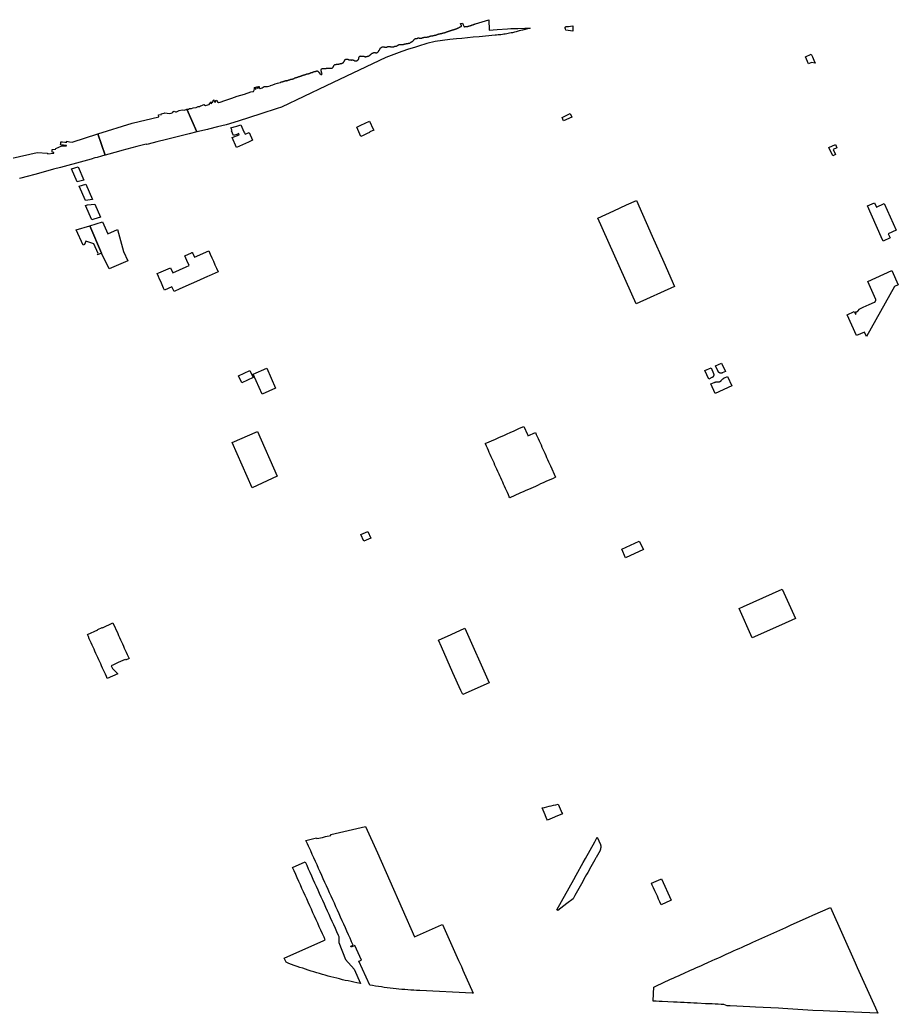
# Model space of a CAD drawing. Header units: inches. Extents: x 326978 to 343822, y 4677882 to 4690337.
# Drawn here: x 331921 to 335418, y 4683976 to 4687928 of the extents above; entities that cross this region are included whole.
import ezdxf

# ---------------------------------------------------------------- set-up
doc = ezdxf.new("R2010")
doc.units = ezdxf.units.IN
doc.header["$MEASUREMENT"] = 0
doc.layers.add('Parks', color=7, linetype='Continuous')

msp = doc.modelspace()

# ---------------------------------------------------------------- linework, layer by layer
at = {"layer": 'Parks'}
for points in [[(332626.115, 4687481.9998), (332585.7135, 4687572.0321), (332592.6824, 4687573.0432), (332596.477, 4687575.6221), (332604.8252, 4687575.167), (332610.8965, 4687578.5045), (332622.8875, 4687579.4147), (332631.2357, 4687582.9038), (332636.8517, 4687582.7521), (332640.7981, 4687586.5447), (332645.5034, 4687586.9998), (332654.1552, 4687591.0957), (332660.0748, 4687587.6066), (332670.0926, 4687589.8821), (332675.405, 4687591.2475), (332677.6818, 4687594.7366), (332679.1996, 4687599.7428), (332682.5389, 4687601.8666), (332683.2979, 4687598.8326), (332682.8425, 4687593.8264), (332686.3335, 4687598.6809), (332689.9763, 4687600.9564), (332690.7353, 4687607.0245), (332693.771, 4687609.6035), (332694.3781, 4687604.2939), (332696.1518, 4687601.7446), (332701.7679, 4687602.048), (332701.9197, 4687607.661), (332704.8036, 4687608.5712), (332707.9911, 4687602.1997), (332712.2411, 4687599.6208), (332719.0714, 4687600.531), (332737.1338, 4687606.5991), (332765.5175, 4687616.1563), (332786.7673, 4687624.1966), (332816.0618, 4687632.9953), (332840.0438, 4687641.0356), (332850.6687, 4687643.0077), (332852.1866, 4687646.8003), (332854.008, 4687648.0139), (332854.9187, 4687654.2337), (332855.3741, 4687658.9365), (332858.865, 4687660.1501), (332858.4097, 4687651.8064), (332862.2044, 4687654.082), (332863.7222, 4687661.5154), (332867.5168, 4687661.8188), (332866.9097, 4687656.5092), (332869.6418, 4687656.2058), (332870.5525, 4687662.729), (332873.8918, 4687662.8807), (332873.8918, 4687657.116), (332878.4453, 4687655.4473), (332885.6944, 4687657.6301), (332889.7926, 4687660.6641), (332893.739, 4687663.243), (332897.989, 4687662.6362), (332903.9086, 4687662.7879), (332907.0738, 4687662.8725), (332907.5467, 4687663.0083), (332917.158, 4687665.7692), (332918.68, 4687667.1508), (332928.1012, 4687670.0037), (332937.672, 4687672.9019), (332947.2428, 4687675.8002), (332956.8136, 4687678.6984), (332957.7604, 4687679.0212), (332958.7576, 4687679.3236), (332959.644, 4687679.8716), (332960.4248, 4687680.5812), (332961.3244, 4687681.1544), (332962.328, 4687681.4376), (332963.326, 4687681.7788), (332964.3436, 4687681.7736), (332965.3612, 4687681.756), (332966.4088, 4687682.0064), (332967.4056, 4687682.258), (332968.4012, 4687682.4648), (332969.3076, 4687683.0568), (332970.3304, 4687683.3528), (332971.3168, 4687683.7452), (332972.3212, 4687684.0924), (332973.2948, 4687684.4916), (332974.2724, 4687684.756), (332975.2144, 4687685.1748), (332976.162, 4687685.568), (332977.1476, 4687685.9156), (332978.1616, 4687686.0772), (332979.2448, 4687686.1608), (332980.2492, 4687686.124), (332981.3304, 4687686.0988), (332982.398, 4687686.0032), (332983.402, 4687685.9536), (332984.4432, 4687686.2108), (332985.434, 4687686.488), (332985.7088, 4687686.6004), (332986.4396, 4687686.8992), (332987.4004, 4687687.2984), (332988.3716, 4687687.5632), (332989.4232, 4687687.6792), (332990.4772, 4687687.9168), (332991.2704, 4687688.6072), (332992.2176, 4687688.9812), (332993.2148, 4687689.2644), (332994.2196, 4687689.2536), (332995.232, 4687689.3128), (332996.142, 4687689.7448), (332997.1052, 4687690.2848), (332998.0484, 4687690.7804), (332999.0396, 4687691.096), (333000.0144, 4687691.5592), (333000.9984, 4687691.8428), (333002.0068, 4687692.03), (333003.0104, 4687692.3196), (333004.0728, 4687692.3012), (333005.0328, 4687691.926), (333006.0332, 4687691.678), (333006.932, 4687692.1936), (333007.7748, 4687692.8064), (333008.586, 4687693.432), (333009.5876, 4687693.6132), (333010.5168, 4687694.0384), (333011.4996, 4687694.2328), (333012.4548, 4687694.696), (333013.4404, 4687695.0436), (333014.4068, 4687695.3852), (333015.1804, 4687696.082), (333015.5428, 4687697.0424), (333016.4288, 4687697.5452), (333017.4588, 4687697.5272), (333018.4488, 4687697.7724), (333019.39, 4687698.1528), (333020.3756, 4687698.4944), (333021.348, 4687698.8292), (333022.3196, 4687699.1196), (333023.3708, 4687699.2164), (333024.3768, 4687699.2756), (333025.3196, 4687699.7328), (333026.3236, 4687700.0548), (333027.312, 4687700.2168), (333028.3036, 4687700.5448), (333029.1912, 4687701.144), (333030.158, 4687701.5368), (333031.0752, 4687702.0136), (333032.05, 4687702.4768), (333033.0848, 4687702.7212), (333034.1736, 4687702.7596), (333035.2088, 4687703.0232), (333036.198, 4687703.2236), (333037.1692, 4687703.4884), (333038.1244, 4687703.9324), (333039.1296, 4687704.312), (333040.1712, 4687704.5752), (333041.2092, 4687704.6468), (333041.8192, 4687705.4876), (333042.4856, 4687706.2696), (333043.4884, 4687706.5144), (333044.5596, 4687706.6368), (333045.5792, 4687706.734), (333046.5584, 4687707.1072), (333047.5936, 4687707.3644), (333048.6376, 4687707.3976), (333049.6828, 4687707.5072), (333050.5076, 4687708.1844), (333051.0852, 4687709.0128), (333052.0768, 4687709.3476), (333053.1208, 4687709.3868), (333054.1784, 4687709.4644), (333055.2252, 4687709.6572), (333056.2904, 4687709.7988), (333057.2384, 4687710.2048), (333058.1556, 4687710.6752), (333059.098, 4687711.1452), (333059.8844, 4687711.81), (333060.8612, 4687712.036), (333061.82, 4687712.3204), (333062.7496, 4687712.7776), (333063.7488, 4687713.1764), (333064.722, 4687713.5624), (333065.7832, 4687713.4928), (333066.6572, 4687712.9528), (333067.6812, 4687712.9348), (333068.7592, 4687713.0824), (333069.7704, 4687713.4488), (333070.7448, 4687713.8992), (333071.6736, 4687714.3116), (333072.6764, 4687714.5376), (333073.648, 4687714.8468), (333074.6828, 4687715.0784), (333075.6544, 4687715.3688), (333076.4604, 4687716.0716), (333077.2164, 4687716.846), (333078.0456, 4687717.414), (333079.0072, 4687717.858), (333080.0356, 4687718.1024), (333080.984, 4687718.5212), (333082.0044, 4687718.6888), (333083.0228, 4687718.7096), (333084.0484, 4687718.8068), (333085.0872, 4687718.8976), (333085.9022, 4687719.1679), (333086.04, 4687719.2136), (333086.8392, 4687719.8912), (333087.7804, 4687720.2908), (333088.754, 4687720.6836), (333089.6232, 4687721.3404), (333090.6116, 4687721.496), (333091.6192, 4687721.6384), (333092.648, 4687721.9084), (333093.6504, 4687722.128), (333094.6952, 4687722.2056), (333095.6984, 4687722.4824), (333096.7144, 4687722.74), (333097.688, 4687723.1456), (333098.6744, 4687723.5572), (333099.6728, 4687723.9236), (333100.6764, 4687724.2008), (333101.7244, 4687724.4704), (333102.766, 4687724.7276), (333103.8284, 4687724.7216), (333104.864, 4687724.6588), (333105.8532, 4687724.488), (333106.8464, 4687724.1636), (333107.7208, 4687723.668), (333108.1656, 4687722.7512), (333108.514, 4687721.8044), (333109.2836, 4687721.1444), (333110.1704, 4687720.6168), (333110.854, 4687719.8048), (333111.5636, 4687719.0244), (333112.352, 4687718.3512), (333113.258, 4687717.8104), (333113.6576, 4687716.882), (333114.0116, 4687715.89), (333114.5732, 4687715.0416), (333115.3224, 4687714.3436), (333115.9812, 4687713.564), (333116.8888, 4687713.1384), (333117.75, 4687712.6048), (333118.5528, 4687712.0084), (333119.1788, 4687711.2168), (333120.0328, 4687710.632), (333121.0416, 4687710.4864), (333122.0356, 4687710.5972), (333122.9272, 4687711.068), (333123.6512, 4687711.8428), (333124.052, 4687712.7832), (333124.0764, 4687713.826), (333123.9668, 4687714.8712), (333123.626, 4687715.8948), (333123.2012, 4687716.8496), (333122.8732, 4687717.8732), (333122.558, 4687718.8772), (333122.2676, 4687719.836), (333121.9008, 4687720.8408), (333121.6116, 4687721.8764), (333121.3932, 4687722.9236), (333121.1936, 4687723.9452), (333121.122, 4687724.9896), (333120.8844, 4687726.0436), (333120.6912, 4687727.0776), (333120.6456, 4687728.1344), (333120.6632, 4687729.1456), (333120.9112, 4687730.146), (333121.2684, 4687731.164), (333121.8016, 4687732.0124), (333122.474, 4687732.7688), (333123.2928, 4687733.4652), (333124.1424, 4687734.1032), (333124.9352, 4687734.7868), (333125.976, 4687735.0056), (333127.038, 4687734.9744), (333128.04, 4687734.8032), (333129.0432, 4687734.7024), (333130.0836, 4687734.5372), (333131.1076, 4687734.5192), (333132.1752, 4687734.4492), (333133.2224, 4687734.3032), (333134.2528, 4687734.2852), (333135.2788, 4687734.408), (333136.3368, 4687734.5112), (333137.4508, 4687734.5108), (333138.4952, 4687734.5824), (333139.4948, 4687734.648), (333140.5464, 4687734.732), (333141.4756, 4687735.1768), (333142.516, 4687735.3572), (333143.5936, 4687735.492), (333144.634, 4687735.6912), (333145.7128, 4687735.8836), (333146.7892, 4687735.948), (333147.842, 4687736.1344), (333148.9068, 4687736.244), (333149.9688, 4687736.2128), (333150.9652, 4687736.0928), (333151.9916, 4687735.8636), (333153.0716, 4687735.7616), (333154.1012, 4687735.7052), (333155.1072, 4687735.7644), (333156.1696, 4687735.746), (333157.2056, 4687735.7024), (333158.2732, 4687735.6132), (333159.3152, 4687735.5312), (333160.3452, 4687735.5068), (333161.3828, 4687735.546), (333162.3692, 4687735.9452), (333163.3244, 4687736.3892), (333164.3984, 4687736.332), (333165.1532, 4687737.0228), (333165.9464, 4687737.726), (333166.8272, 4687738.3188), (333167.644, 4687738.9128), (333168.3872, 4687739.674), (333168.8896, 4687740.5872), (333169.442, 4687741.4416), (333169.9564, 4687742.3032), (333170.198, 4687743.2976), (333170.6364, 4687744.2308), (333171.246, 4687745.0332), (333171.634, 4687746.0056), (333172.2376, 4687746.8464), (333172.7776, 4687747.7012), (333173.4816, 4687748.444), (333174.1988, 4687749.1804), (333175.0292, 4687749.8124), (333176.0116, 4687750.0004), (333177.0312, 4687750.1104), (333178.0492, 4687750.1184), (333179.0732, 4687750.1004), (333180.056, 4687750.3072), (333181.0228, 4687750.6872), (333181.9268, 4687751.126), (333182.972, 4687751.242), (333183.9728, 4687751.3592), (333184.9848, 4687751.4184), (333185.9912, 4687751.4968), (333187.0444, 4687751.6832), (333188.0644, 4687751.8124), (333189.1404, 4687751.8452), (333190.1292, 4687752.0196), (333191.1704, 4687752.2704), (333192.2164, 4687752.4252), (333193.206, 4687752.6508), (333194.222, 4687752.902), (333195.28, 4687753.018), (333196.2892, 4687753.2564), (333197.1316, 4687753.8436), (333198.1336, 4687754.05), (333199.1724, 4687754.1472), (333200.222, 4687754.1288), (333201.2596, 4687754.1684), (333202.2264, 4687754.5676), (333203.174, 4687754.9476), (333204.1292, 4687755.3792), (333205.078, 4687755.83), (333206.0268, 4687756.2868), (333206.9504, 4687756.7508), (333207.844, 4687757.35), (333208.466, 4687758.1392), (333209.1008, 4687758.9408), (333209.9304, 4687759.5344), (333210.8616, 4687760.0816), (333211.3068, 4687761.002), (333211.6692, 4687761.9748), (333212.1844, 4687762.8748), (333212.832, 4687763.6892), (333213.3852, 4687764.5696), (333213.6844, 4687765.582), (333214.0036, 4687766.6196), (333214.474, 4687767.5268), (333214.8116, 4687768.5324), (333215.5216, 4687769.2432), (333216.2884, 4687769.902), (333217.2052, 4687770.3596), (333218.136, 4687770.8684), (333219.054, 4687771.3964), (333220.0568, 4687771.6476), (333221.0616, 4687771.9948), (333222.0504, 4687772.176), (333223.0552, 4687772.1524), (333224.0952, 4687771.9676), (333225.0956, 4687771.7068), (333226.0776, 4687771.4912), (333227.0044, 4687771.0528), (333227.8572, 4687770.4104), (333228.7632, 4687769.87), (333229.7596, 4687769.7372), (333230.782, 4687769.6424), (333231.7504, 4687769.3824), (333232.7828, 4687769.1212), (333233.8356, 4687768.9364), (333234.8412, 4687768.5924), (333235.9316, 4687768.3684), (333236.9212, 4687768.5688), (333237.952, 4687768.5892), (333238.9928, 4687768.4496), (333240.0008, 4687768.2464), (333241.0372, 4687768.2216), (333242.0828, 4687768.3444), (333243.0948, 4687768.3908), (333244.136, 4687768.6284), (333245.1484, 4687768.694), (333246.2428, 4687768.6816), (333247.2748, 4687768.4008), (333248.188, 4687767.9048), (333249.1076, 4687767.428), (333250.1412, 4687767.2308), (333251.1308, 4687767.0728), (333252.1724, 4687766.9776), (333252.6944, 4687766.0852), (333253.5096, 4687765.4756), (333254.4432, 4687765.056), (333255.4164, 4687764.7064), (333256.398, 4687764.478), (333257.4284, 4687764.46), (333258.4332, 4687764.4424), (333259.4568, 4687764.4244), (333260.4952, 4687764.5024), (333261.548, 4687764.6632), (333262.47, 4687765.0568), (333263.3444, 4687765.6368), (333264.1864, 4687766.2112), (333265.072, 4687766.714), (333265.966, 4687767.3064), (333266.8032, 4687767.9768), (333267.4316, 4687768.766), (333267.9596, 4687769.6912), (333268.6892, 4687770.402), (333269.45, 4687771.08), (333270.1676, 4687771.8612), (333270.568, 4687772.8016), (333270.7456, 4687773.8032), (333270.7832, 4687774.8524), (333270.7496, 4687775.8708), (333270.748, 4687776.8884), (333270.7852, 4687777.912), (333271.344, 4687778.7472), (333271.6872, 4687779.7208), (333271.5904, 4687780.7784), (333272.3388, 4687781.4632), (333273.238, 4687782.0236), (333273.8412, 4687782.8388), (333274.6088, 4687783.5488), (333275.5572, 4687783.9544), (333276.5668, 4687784.2376), (333277.6348, 4687784.1872), (333278.6712, 4687784.1372), (333279.6036, 4687783.6472), (333280.608, 4687783.6296), (333281.6888, 4687783.566), (333282.69, 4687783.7084), (333283.7092, 4687783.7996), (333284.7012, 4687783.4364), (333285.6972, 4687783.272), (333286.7612, 4687783.3556), (333287.7964, 4687783.2544), (333288.8008, 4687783.2304), (333289.7972, 4687783.1044), (333290.8008, 4687783.0228), (333291.8088, 4687782.826), (333292.8212, 4687782.5396), (333293.8132, 4687782.1636), (333294.792, 4687781.7496), (333295.7932, 4687781.54), (333296.8804, 4687781.4764), (333297.9232, 4687781.4584), (333299.0112, 4687781.4392), (333300.0636, 4687781.6064), (333301.1044, 4687781.806), (333302.1872, 4687781.8704), (333303.1976, 4687782.192), (333304.0908, 4687782.746), (333305.0264, 4687783.184), (333306.0264, 4687783.2564), (333307.1332, 4687783.2368), (333308.1384, 4687783.6164), (333309.1512, 4687784.066), (333310.124, 4687784.42), (333311.1112, 4687784.8636), (333311.9484, 4687785.5276), (333312.772, 4687786.1468), (333313.4884, 4687786.8512), (333314.2928, 4687787.4456), (333315.022, 4687788.1496), (333315.7516, 4687788.8792), (333316.6512, 4687789.4396), (333317.526, 4687790.052), (333318.1864, 4687790.8596), (333319.0296, 4687791.4976), (333319.8416, 4687792.162), (333320.47, 4687792.9768), (333321.136, 4687793.7268), (333322.0356, 4687794.2744), (333323.0944, 4687794.4416), (333323.9932, 4687794.9444), (333324.9472, 4687795.3376), (333325.9496, 4687795.5568), (333326.8852, 4687795.9884), (333327.6332, 4687796.6668), (333328.6324, 4687796.7132), (333329.518, 4687797.1972), (333330.4772, 4687797.5132), (333331.4988, 4687797.726), (333332.5036, 4687797.7276), (333333.5284, 4687797.7544), (333334.568, 4687797.9092), (333335.63, 4687797.878), (333336.642, 4687797.5592), (333337.646, 4687797.4904), (333338.6768, 4687797.146), (333339.6796, 4687797.0136), (333340.78, 4687796.9944), (333341.8572, 4687797.0972), (333342.874, 4687797.3992), (333343.8112, 4687797.9272), (333344.7116, 4687798.5452), (333345.5864, 4687799.1508), (333346.4116, 4687799.8404), (333347.0592, 4687800.6484), (333347.8336, 4687801.3772), (333348.5072, 4687802.1912), (333349.2304, 4687802.9148), (333349.7896, 4687803.782), (333350.2852, 4687804.676), (333350.8956, 4687805.5484), (333351.486, 4687806.3704), (333352.0704, 4687807.1924), (333352.7868, 4687807.916), (333353.398, 4687808.8144), (333353.824, 4687809.7476), (333354.3392, 4687810.6732), (333354.7664, 4687811.6708), (333354.9448, 4687812.7176), (333355.4924, 4687813.6552), (333356.0004, 4687814.5168), (333356.56, 4687815.4224), (333357.0376, 4687816.3616), (333357.792, 4687817.0524), (333358.834, 4687817.348), (333359.6704, 4687817.9476), (333360.564, 4687818.5532), (333361.5552, 4687818.862), (333362.4612, 4687819.416), (333363.2408, 4687820.0872), (333363.996, 4687820.7976), (333364.962, 4687821.1328), (333365.9932, 4687821.1788), (333367.0372, 4687821.218), (333368.0872, 4687821.2188), (333369.154, 4687821.098), (333370.162, 4687820.914), (333371.174, 4687820.5696), (333372.1788, 4687820.1936), (333373.2164, 4687819.8812), (333374.21, 4687819.6016), (333375.2552, 4687819.3336), (333376.3352, 4687819.2316), (333377.3656, 4687819.2264), (333378.4664, 4687819.2136), (333379.55, 4687819.3224), (333380.6044, 4687819.5796), (333381.5272, 4687819.9984), (333382.526, 4687820.3908), (333383.508, 4687820.8984), (333384.5144, 4687821.3484), (333385.5, 4687821.7088), (333386.5532, 4687821.9144), (333387.5608, 4687822.0568), (333388.5844, 4687822.0388), (333389.6084, 4687822.0212), (333390.6768, 4687822.0024), (333391.7328, 4687821.984), (333392.808, 4687821.9652), (333393.8192, 4687821.954), (333394.9268, 4687821.986), (333395.9484, 4687821.8336), (333396.8748, 4687821.3564), (333397.8472, 4687820.9748), (333398.9072, 4687820.8216), (333399.994, 4687820.7516), (333401.0112, 4687820.702), (333402.0352, 4687820.7096), (333403.0852, 4687820.7232), (333404.1284, 4687820.7116), (333405.1972, 4687820.6928), (333406.2024, 4687820.7072), (333407.204, 4687820.8884), (333408.2764, 4687821.0744), (333409.3932, 4687821.266), (333410.4676, 4687821.5672), (333411.4744, 4687822.03), (333412.4356, 4687822.4612), (333413.4384, 4687822.6996), (333414.4952, 4687822.7388), (333415.5068, 4687822.7596), (333416.6032, 4687822.8748), (333417.6676, 4687822.9652), (333418.6848, 4687822.9472), (333419.7252, 4687823.1404), (333420.6672, 4687823.5592), (333421.5296, 4687824.1908), (333422.4428, 4687824.802), (333423.3284, 4687825.3116), (333424.2072, 4687825.7888), (333425.206, 4687826.1492), (333426.0736, 4687826.7356), (333426.9096, 4687827.3228), (333427.8024, 4687827.8512), (333428.6324, 4687828.464), (333429.5196, 4687829.0568), (333430.4672, 4687829.4372), (333431.4908, 4687829.7776), (333432.4984, 4687829.9328), (333433.4852, 4687829.6212), (333434.5476, 4687829.6028), (333435.5436, 4687829.822), (333436.5684, 4687829.862), (333437.6324, 4687829.9584), (333438.694, 4687829.9016), (333439.7244, 4687829.8836), (333440.7676, 4687829.8848), (333441.7848, 4687829.8348), (333442.8192, 4687829.6888), (333443.8236, 4687829.6712), (333444.8496, 4687829.7684), (333445.922, 4687829.9612), (333446.9292, 4687830.1036), (333447.934, 4687830.086), (333448.9356, 4687830.2604), (333449.8604, 4687830.814), (333450.766, 4687831.3552), (333451.7444, 4687831.658), (333452.7736, 4687831.9472), (333453.7452, 4687832.2312), (333454.704, 4687832.5344), (333455.7252, 4687832.728), (333456.7724, 4687832.9464), (333457.8052, 4687833.0756), (333458.794, 4687833.244), (333459.7964, 4687833.4572), (333460.8248, 4687833.7144), (333461.9452, 4687833.7204), (333462.9404, 4687833.8888), (333463.9384, 4687834.2424), (333465.016, 4687834.3644), (333466.1168, 4687834.3516), (333467.2128, 4687834.4348), (333468.2664, 4687834.6536), (333469.32, 4687834.8656), (333470.3588, 4687834.9816), (333471.3744, 4687835.2264), (333472.3356, 4687835.6384), (333473.3628, 4687835.832), (333474.3096, 4687836.1608), (333475.2024, 4687836.696), (333475.9644, 4687837.4444), (333476.6948, 4687838.2316), (333477.6328, 4687838.7912), (333478.5068, 4687839.3588), (333479.4236, 4687839.8164), (333480.3844, 4687840.2156), (333481.3764, 4687840.576), (333482.362, 4687840.9236), (333483.3184, 4687841.4508), (333484.0492, 4687842.2448), (333484.906, 4687842.9212), (333485.674, 4687843.6564), (333486.5604, 4687844.1788), (333487.378, 4687844.824), (333487.9184, 4687845.7168), (333488.358, 4687846.6952), (333488.8728, 4687847.5948), (333489.4636, 4687848.4232), (333490.188, 4687849.2172), (333490.9424, 4687849.8952), (333491.8672, 4687850.4552), (333492.546, 4687851.2048), (333493.3516, 4687851.8824), (333494.2064, 4687852.4436), (333495.1436, 4687852.9584), (333496.1404, 4687853.2352), (333497.1412, 4687853.346), (333498.1644, 4687853.6736), (333499.1876, 4687853.976), (333500.1764, 4687854.1636), (333501.1836, 4687854.274), (333502.2652, 4687854.268), (333503.3124, 4687854.4864), (333504.2348, 4687854.8928), (333505.134, 4687855.4468), (333506.1008, 4687855.8332), (333507.0988, 4687856.1484), (333508.0604, 4687856.5992), (333509.0764, 4687856.882), (333510.0808, 4687856.8456), (333510.7464, 4687856.0976), (333511.41, 4687855.2476), (333512.4448, 4687855.1272), (333513.4816, 4687855.1156), (333514.5292, 4687854.9884), (333515.5516, 4687854.8872), (333516.6308, 4687854.7532), (333517.7052, 4687854.6896), (333518.7604, 4687854.6456), (333519.7608, 4687854.7368), (333520.6832, 4687855.1432), (333521.632, 4687855.5876), (333522.5912, 4687855.91), (333523.5644, 4687856.2836), (333524.5688, 4687856.6308), (333525.4108, 4687857.186), (333526.3336, 4687857.618), (333527.36, 4687857.7344), (333528.3384, 4687858.05), (333529.2732, 4687858.4308), (333530.326, 4687858.6044), (333531.366, 4687858.7976), (333532.2452, 4687859.2812), (333533.248, 4687859.5328), (333534.2788, 4687859.5468), (333535.3532, 4687859.4768), (333536.3704, 4687859.4592), (333537.3752, 4687859.4416), (333538.3864, 4687859.4368), (333539.4616, 4687859.4372), (333540.5496, 4687859.4244), (333541.5688, 4687859.5028), (333542.5776, 4687859.722), (333543.5604, 4687859.9096), (333544.5684, 4687860.084), (333545.5784, 4687860.3736), (333546.6404, 4687860.3552), (333547.7228, 4687860.394), (333548.722, 4687860.786), (333549.7736, 4687860.8892), (333550.68, 4687861.4816), (333551.578, 4687861.9524), (333552.5004, 4687862.3652), (333553.5248, 4687862.7312), (333554.5156, 4687863.0276), (333555.5572, 4687863.2976), (333556.544, 4687863.7348), (333557.5852, 4687863.9664), (333558.6612, 4687863.9988), (333559.7616, 4687863.9796), (333560.762, 4687864.0772), (333561.7596, 4687864.3864), (333562.7932, 4687864.5604), (333563.8584, 4687864.7208), (333564.8988, 4687864.9204), (333565.9504, 4687865.0236), (333566.928, 4687865.2816), (333567.9388, 4687865.6292), (333568.9472, 4687865.8228), (333570.0008, 4687866.0476), (333571.0752, 4687866.3488), (333571.9732, 4687866.8324), (333572.9468, 4687867.2188), (333573.9644, 4687867.5912), (333575.0108, 4687867.7652), (333576.048, 4687867.7728), (333577.0844, 4687867.7352), (333578.1232, 4687867.8452), (333579.1528, 4687868.1664), (333580.2064, 4687868.3784), (333581.2232, 4687868.6872), (333582.1672, 4687869.2212), (333583.0832, 4687869.6468), (333584.0708, 4687870.1096), (333585.0756, 4687870.4636), (333586.0864, 4687870.8044), (333587.1056, 4687871.2536), (333588.1028, 4687871.5308), (333589.1056, 4687871.7756), (333590.0896, 4687872.0596), (333591.0976, 4687872.2148), (333592.0892, 4687872.5492), (333593.1092, 4687872.6788), (333594.1624, 4687872.8844), (333595.152, 4687873.1168), (333596.23, 4687873.258), (333597.226, 4687873.484), (333598.2376, 4687873.8568), (333599.264, 4687873.986), (333600.3536, 4687874.0692), (333601.42, 4687874.2876), (333602.38, 4687874.6356), (333603.3756, 4687874.836), (333604.368, 4687875.222), (333605.3912, 4687875.5304), (333606.3704, 4687875.904), (333607.3252, 4687876.3288), (333608.3396, 4687876.4968), (333609.36, 4687876.658), (333610.3952, 4687876.9216), (333611.414, 4687876.9872), (333612.3976, 4687877.2196), (333613.2764, 4687877.71), (333614.2616, 4687878.0384), (333615.2892, 4687878.2444), (333616.2724, 4687878.4644), (333617.0588, 4687879.1288), (333617.9996, 4687879.4904), (333618.9656, 4687879.832), (333619.9504, 4687880.1348), (333620.9104, 4687880.4956), (333621.8996, 4687880.7024), (333622.934, 4687880.9276), (333623.4188, 4687881.1376), (333623.9144, 4687881.352), (333624.9128, 4687881.7124), (333625.9496, 4687882.0528), (333626.9292, 4687882.4324), (333627.8588, 4687882.8836), (333628.8692, 4687883.1924), (333629.8976, 4687883.456), (333630.946, 4687883.7448), (333631.838, 4687884.2224), (333632.8056, 4687884.66), (333633.8352, 4687884.962), (333634.8008, 4687885.2716), (333635.7596, 4687885.5684), (333636.8124, 4687885.7484), (333637.8296, 4687886.0892), (333638.7832, 4687886.45), (333639.7868, 4687886.74), (333640.716, 4687887.1524), (333641.6816, 4687887.4748), (333642.6988, 4687887.8092), (333643.7388, 4687887.9768), (333644.7784, 4687888.1312), (333645.8056, 4687888.2928), (333646.7828, 4687888.5444), (333647.8184, 4687888.8336), (333648.8168, 4687889.2004), (333649.7916, 4687889.6568), (333650.8012, 4687889.9336), (333651.7364, 4687890.3272), (333652.7648, 4687890.5716), (333653.78, 4687890.81), (333654.7452, 4687891.094), (333655.7376, 4687891.4736), (333656.712, 4687891.9108), (333657.6772, 4687892.2076), (333658.7264, 4687892.5416), (333659.7376, 4687892.8952), (333660.724, 4687893.3132), (333661.716, 4687893.6736), (333662.6952, 4687894.034), (333663.6304, 4687894.4208), (333664.578, 4687894.8076), (333665.5008, 4687895.2268), (333666.3672, 4687895.73), (333667.3388, 4687896.0204), (333668.262, 4687896.4652), (333669.2116, 4687896.9736), (333669.9972, 4687897.6), (333670.8152, 4687898.2704), (333671.8012, 4687898.65), (333672.7444, 4687899.1392), (333673.5808, 4687899.7392), (333674.4792, 4687900.2356), (333675.4572, 4687900.526), (333676.4004, 4687901.028), (333677.3236, 4687901.492), (333678.3176, 4687901.948), (333679.2176, 4687902.5532), (333679.7132, 4687903.4408), (333679.3264, 4687904.4954), (333675.8824, 4687913.8836), (333683.0844, 4687914.686), (333685.9374, 4687908.7697), (333690.2809, 4687899.7623), (333690.5536, 4687899.968), (333691.2012, 4687900.7696), (333692.1788, 4687901.0404), (333693.2008, 4687901.2724), (333694.2632, 4687901.26), (333695.3224, 4687901.44), (333696.3736, 4687901.524), (333697.4484, 4687901.4928), (333698.5172, 4687901.474), (333699.5728, 4687901.4556), (333700.6056, 4687901.572), (333701.7064, 4687901.5784), (333702.72, 4687901.6952), (333703.748, 4687901.9076), (333704.7456, 4687902.2228), (333705.7556, 4687902.5188), (333706.7344, 4687902.854), (333707.7448, 4687903.1756), (333708.7996, 4687903.4452), (333709.7584, 4687903.7484), (333710.77, 4687904.1148), (333711.7644, 4687904.2448), (333712.7868, 4687904.5212), (333713.7216, 4687904.902), (333714.7704, 4687905.2036), (333715.7736, 4687905.4868), (333716.7288, 4687905.9248), (333717.688, 4687906.2344), (333718.6592, 4687906.5184), (333719.5892, 4687906.9888), (333720.4756, 4687907.53), (333721.498, 4687907.8004), (333722.488, 4687908.0392), (333723.4712, 4687908.246), (333724.4812, 4687908.542), (333725.4988, 4687908.908), (333726.428, 4687909.3208), (333727.438, 4687909.6232), (333728.4804, 4687909.938), (333729.4156, 4687910.3248), (333730.3524, 4687910.8268), (333731.3452, 4687911.2256), (333732.3676, 4687911.496), (333733.3628, 4687911.6768), (333734.3672, 4687912.0116), (333735.3632, 4687912.2244), (333787.7035, 4687928.0182), (333790.1126, 4687887.3247), (333821.5719, 4687889.911), (333862.422, 4687892.4467), (333876.0479, 4687893.1322), (333890.6725, 4687893.7794), (333904.2981, 4687894.2994), (333931.5572, 4687895.0995), (333945.19, 4687895.3796), (333952.7183, 4687895.5005), (333921.7756, 4687887.2792), (333909.2767, 4687884.0749), (333897.5825, 4687880.85), (333889.9441, 4687878.8225), (333882.5957, 4687877.0523), (333876.9059, 4687875.7761), (333871.1992, 4687874.5781), (333865.4765, 4687873.4585), (333859.739, 4687872.4175), (333853.9878, 4687871.4554), (333848.2239, 4687870.5722), (333842.4484, 4687869.7682), (333836.6625, 4687869.0434), (333830.8672, 4687868.3982), (333825.0635, 4687867.8325), (333819.2526, 4687867.3464), (333813.4381, 4687866.9403), (333749.9672, 4687860.9232), (333726.3746, 4687858.6868), (333702.782, 4687856.4504), (333680.5243, 4687854.1011), (333660.2244, 4687852.842), (333632.3672, 4687850.548), (333603.464, 4687846.3864), (333574.2596, 4687841.3396), (333541.1716, 4687833.5752), (333508.0614, 4687823.1395), (333492.1838, 4687818.5958), (333468.6738, 4687811.1722), (333441.8644, 4687801.8876), (333378.1574, 4687777.9662), (333140.237, 4687665.2378), (332962.3608, 4687580.9588), (332945.3033, 4687575.4114), (332881.0212, 4687554.506), (332834.7096, 4687539.6276), (332789.9132, 4687525.2632), (332742.9076, 4687510.4216), (332708.4576, 4687501.734), (332671.7492, 4687492.78), (332668.0388, 4687491.876), (332626.115, 4687481.9998)], [(334123.2974, 4687903.7657), (334123.2081, 4687883.3216), (334095.0833, 4687887.4731), (334093.1354, 4687891.8607), (334092.4781, 4687893.3412), (334092.0627, 4687894.3071), (334091.7757, 4687895.5382), (334091.7914, 4687896.8022), (334092.1088, 4687898.0258), (334092.4192, 4687898.6793), (334093.0454, 4687899.5644), (334093.4237, 4687899.9537), (334093.9867, 4687900.4082), (334094.6068, 4687900.7809), (334095.4443, 4687901.1213), (334097.3449, 4687901.4089), (334100.3825, 4687901.6848), (334105.9917, 4687902.1941), (334113.7328, 4687902.8971), (334123.2974, 4687903.7657)], [(335072.6628, 4687758.5752), (335061.308, 4687753.4852), (335048.7376, 4687781.526), (335071.9592, 4687791.9356), (335075.9488, 4687783.0364), (335077.1952, 4687780.2556), (335082.7792, 4687767.7996), (335088.0228, 4687756.1032), (335072.6628, 4687758.5752)], [(332626.115, 4687481.9998), (332595.6308, 4687474.8184), (332504.8228, 4687451.984), (332466.1352, 4687442.5072), (332432.182, 4687433.8756), (332425.1384, 4687432.0852), (332424.4528, 4687433.6716), (332387.1516, 4687423.7336), (332327.3264, 4687408.0576), (332313.606, 4687404.2356), (332260.9793, 4687389.5757), (332231.2023, 4687474.4771), (332367.612, 4687517.3244), (332474.2085, 4687542.4975), (332473.4083, 4687550.6812), (332484.6117, 4687551.6531), (332483.7009, 4687554.2321), (332488.7099, 4687556.0525), (332495.9955, 4687556.9627), (332497.8169, 4687558.328), (332508.1382, 4687557.2661), (332516.0311, 4687555.7491), (332523.3168, 4687557.1144), (332529.6917, 4687559.0865), (332531.8167, 4687563.6376), (332535.0042, 4687564.3961), (332537.4327, 4687563.4859), (332540.772, 4687561.6655), (332544.8702, 4687562.2723), (332554.8879, 4687567.1268), (332567.4861, 4687569.7057), (332575.3789, 4687569.2506), (332583.2717, 4687571.6779), (332585.7135, 4687572.0321), (332626.115, 4687481.9998)], [(334112.7272, 4687555.0448), (334118.9356, 4687541.1288), (334086.1724, 4687525.9344), (334079.9803, 4687539.813), (334112.7272, 4687555.0448)], [(332761.6676, 4687498.9152), (332774.9448, 4687502.6572), (332785.3348, 4687505.5856), (332801.052, 4687510.0152), (332813.1808, 4687482.7536), (332815.1632, 4687478.2984), (332817.436, 4687473.19), (332833.8404, 4687480.3376), (332847.6672, 4687449.1296), (332831.3916, 4687441.8212), (332783.2028, 4687420.1816), (332766.0096, 4687460.0624), (332794.7716, 4687470.7332), (332792.9448, 4687475.2476), (332785.2724, 4687472.4016), (332772.1284, 4687467.526), (332763.6696, 4687486.7784), (332766.7096, 4687487.2196), (332761.6676, 4687498.9152)], [(333327.6348, 4687493.6564), (333328.7596, 4687491.148), (333329.3448, 4687491.4216), (333330.0808, 4687489.7576), (333314.9652, 4687482.2136), (333312.9372, 4687480.4028), (333304.4212, 4687476.3372), (333295.918, 4687472.2768), (333287.6312, 4687468.4144), (333278.9296, 4687464.3588), (333275.1216, 4687472.7316), (333262.4328, 4687500.632), (333279.2212, 4687508.5084), (333296.204, 4687516.476), (333313.7164, 4687524.692), (333327.6348, 4687493.6564)], [(335168.816, 4687391.7212), (335157.6856, 4687386.7499), (335142.7432, 4687420.13), (335168.6224, 4687431.6884), (335174.2308, 4687419.16), (335159.456, 4687412.6308), (335168.816, 4687391.7212)], [(332153.1544, 4687343.0276), (332175.9112, 4687290.5264), (332149.6512, 4687283.4284), (332126.8644, 4687335.5808), (332153.1544, 4687343.0276)], [(332210.5616, 4687213.042), (332182.3184, 4687209.6228), (332157.21, 4687266.166), (332183.3056, 4687274.6276), (332210.5616, 4687213.042)], [(332219.2392, 4687194.0348), (332241.5676, 4687142.9688), (332215.0856, 4687135.0852), (332207.7356, 4687132.8736), (332183.0068, 4687189.4296), (332190.3704, 4687191.6096), (332219.2392, 4687194.0348)], [(334375.7452, 4687209.0428), (334438.6288, 4687067.9012), (334484.806, 4686964.2572), (334528.0156, 4686867.2748), (334375.194, 4686797.764), (334222.2348, 4687139.3676), (334285.6904, 4687168.1688), (334337.1008, 4687191.5028), (334375.7452, 4687209.0428)], [(335378.9809, 4687076.7779), (335386.4296, 4687060.1376), (335358.6048, 4687047.6932), (335351.1336, 4687064.3828), (335295.734, 4687188.156), (335323.5516, 4687200.608), (335331.52, 4687182.8052), (335362.6764, 4687196.752), (335410.1672, 4687090.6592), (335378.9809, 4687076.7779)], [(332145.09, 4687092.4206), (332198.9422, 4687108.6988), (332246.3039, 4687000.2576), (332230.3732, 4686992.6392), (332232.4132, 4686998.0228), (332215.2332, 4687036.1864), (332184.0556, 4687047.6604), (332178.8332, 4687033.888), (332172.902, 4687031.212), (332145.09, 4687092.4206)], [(332246.3039, 4687000.2576), (332198.9422, 4687108.6988), (332250.0784, 4687124.156), (332271.3148, 4687077.064), (332309.4253, 4687094.213), (332333.6502, 4687006.5323), (332351.3585, 4686969.8271), (332276.136, 4686936.6994), (332246.3039, 4687000.2576)], [(332615.9212, 4686984.032), (332672.9188, 4687009.6184), (332679.1784, 4686995.652), (332685.4384, 4686981.686), (332691.698, 4686967.7196), (332697.9576, 4686953.7532), (332704.2172, 4686939.7872), (332710.4772, 4686925.8212), (332674.1672, 4686909.532), (332668.606, 4686907.0372), (332653.4734, 4686900.2486), (332623.732, 4686886.9064), (332603.7112, 4686877.9248), (332558.574, 4686857.676), (332534.7436, 4686846.9856), (332525.8984, 4686865.8652), (332496.8624, 4686853.0352), (332493.3664, 4686860.9268), (332487.5332, 4686874.0928), (332481.7, 4686887.2584), (332477.5028, 4686896.7324), (332473.3056, 4686906.2064), (332467.9972, 4686918.188), (332473.8896, 4686920.8052), (332521.1224, 4686941.784), (332529.954, 4686921.4936), (332582.8972, 4686945.0244), (332595.2068, 4686950.5124), (332586.1724, 4686970.6776), (332577.934, 4686989.0272), (332577.7976, 4686989.334), (332604.044, 4687001.1164), (332606.2684, 4687002.1148), (332607.5464, 4687002.6884), (332609.4, 4686998.5596), (332610.648, 4686995.7792), (332614.8164, 4686986.4932), (332615.9198, 4686984.0314), (332615.9212, 4686984.032)], [(335392.8676, 4686930.3684), (335418.0876, 4686873.8144), (335404.0648, 4686867.5608), (335292.7384, 4686667.5072), (335284.5196, 4686685.8928), (335252.7236, 4686671.6248), (335215.4064, 4686754.7852), (335243.2232, 4686767.2592), (335247.7192, 4686757.2484), (335251.224, 4686758.82), (335247.9867, 4686766.04), (335248.3303, 4686765.9794), (335248.6759, 4686765.9307), (335249.0229, 4686765.894), (335249.371, 4686765.8694), (335249.7197, 4686765.8569), (335250.0687, 4686765.8565), (335250.4175, 4686765.8682), (335250.7656, 4686765.892), (335251.1128, 4686765.9278), (335251.4584, 4686765.9756), (335251.8022, 4686766.0355), (335252.1437, 4686766.1072), (335252.4826, 4686766.1907), (335252.8183, 4686766.2859), (335253.1505, 4686766.3927), (335253.4788, 4686766.511), (335253.8029, 4686766.6405), (335254.1222, 4686766.7813), (335254.4364, 4686766.933), (335254.7452, 4686767.0956), (335255.0482, 4686767.2687), (335255.345, 4686767.4523), (335255.6353, 4686767.646), (335255.9186, 4686767.8497), (335256.1947, 4686768.0631), (335256.4633, 4686768.2859), (335256.7239, 4686768.518), (335256.9764, 4686768.7589), (335257.2203, 4686769.0084), (335257.4554, 4686769.2663), (335257.6815, 4686769.5322), (335263.9818, 4686777.204), (335264.1074, 4686777.3531), (335264.2378, 4686777.4979), (335264.3731, 4686777.6383), (335264.513, 4686777.774), (335264.6575, 4686777.905), (335264.8062, 4686778.031), (335264.9591, 4686778.1519), (335265.116, 4686778.2677), (335265.2766, 4686778.378), (335265.4409, 4686778.4829), (335265.6087, 4686778.5823), (335265.7797, 4686778.6759), (335265.9537, 4686778.7637), (335266.1306, 4686778.8456), (335278.2328, 4686784.2728), (335302.0606, 4686794.96), (335323.2939, 4686804.4801), (335323.6043, 4686804.6257), (335323.9096, 4686804.7817), (335324.2094, 4686804.948), (335324.5034, 4686805.1244), (335324.7911, 4686805.3108), (335325.0724, 4686805.5068), (335325.3468, 4686805.7123), (335325.6141, 4686805.927), (335325.8739, 4686806.1507), (335326.1259, 4686806.3832), (335326.3698, 4686806.6241), (335326.6054, 4686806.8731), (335326.8324, 4686807.1301), (335327.0505, 4686807.3946), (335327.2595, 4686807.6664), (335327.4591, 4686807.9451), (335327.649, 4686808.2305), (335327.8292, 4686808.5222), (335328.0018, 4686808.8249), (335328.1639, 4686809.1334), (335328.3152, 4686809.4474), (335328.4556, 4686809.7664), (335328.5848, 4686810.09), (335328.7027, 4686810.418), (335328.8093, 4686810.7498), (335328.9042, 4686811.0851), (335328.9875, 4686811.4235), (335329.059, 4686811.7646), (335329.1187, 4686812.108), (335329.1665, 4686812.4532), (335329.2022, 4686812.7999), (335329.226, 4686813.1476), (335329.2377, 4686813.4959), (335329.2373, 4686813.8444), (335329.2249, 4686814.1927), (335329.2004, 4686814.5403), (335329.1639, 4686814.8869), (335296.7936, 4686887.1004), (335392.8676, 4686930.3684)], [(334712.8127, 4686521.8802), (334712.3879, 4686521.8713), (334711.963, 4686521.8772), (334711.5387, 4686521.8979), (334711.1153, 4686521.9334), (334710.6934, 4686521.9836), (334710.2735, 4686522.0485), (334709.8561, 4686522.128), (334709.4417, 4686522.222), (334709.0309, 4686522.3303), (334708.6241, 4686522.4529), (334708.2218, 4686522.5896), (334707.8245, 4686522.7403), (334707.4327, 4686522.9046), (334707.0469, 4686523.0826), (334706.6675, 4686523.2739), (334706.295, 4686523.4782), (334705.9299, 4686523.6955), (334705.5725, 4686523.9253), (334705.2234, 4686524.1674), (334704.8829, 4686524.4216), (334704.5515, 4686524.6874), (334704.2295, 4686524.9647), (334703.9174, 4686525.253), (334703.6156, 4686525.552), (334703.3243, 4686525.8613), (334703.044, 4686526.1806), (334702.775, 4686526.5095), (334702.5176, 4686526.8475), (334702.2722, 4686527.1943), (334702.0389, 4686527.5495), (334701.8182, 4686527.9126), (334701.6103, 4686528.2831), (334701.4154, 4686528.6606), (334701.2338, 4686529.0447), (334691.2504, 4686551.2912), (334715.2792, 4686562.1368), (334730.2528, 4686528.77), (334717.3356, 4686522.9395), (334716.945, 4686522.7724), (334716.5488, 4686522.6189), (334716.1475, 4686522.4794), (334715.7415, 4686522.3539), (334715.3315, 4686522.2427), (334714.9178, 4686522.1458), (334714.501, 4686522.0634), (334714.0815, 4686521.9956), (334713.66, 4686521.9424), (334713.2369, 4686521.9039), (334712.8127, 4686521.8802)], [(332849.528, 4686504.3524), (332804.3908, 4686484.1048), (332791.9656, 4686511.9332), (332837.1524, 4686532.2024), (332844.572, 4686515.49), (332849.528, 4686504.3524)], [(332939.3056, 4686462.5584), (332885.7088, 4686438.2988), (332850.3752, 4686518.062), (332903.8468, 4686542.0156), (332939.3056, 4686462.5584)], [(334676.7791, 4686504.6349), (334663.862, 4686498.8048), (334648.8884, 4686532.1708), (334672.9168, 4686543.0156), (334682.8985, 4686520.7737), (334683.067, 4686520.3823), (334683.2218, 4686519.9853), (334683.3625, 4686519.5831), (334683.4892, 4686519.1762), (334683.6015, 4686518.7651), (334683.6994, 4686518.3504), (334683.7828, 4686517.9325), (334683.8515, 4686517.512), (334683.9054, 4686517.0893), (334683.9446, 4686516.6649), (334683.9689, 4686516.2395), (334683.9783, 4686515.8135), (334683.9728, 4686515.3874), (334683.9524, 4686514.9617), (334683.9172, 4686514.537), (334683.8671, 4686514.1139), (334683.8023, 4686513.6927), (334683.7228, 4686513.274), (334683.6288, 4686512.8584), (334683.5202, 4686512.4463), (334683.3973, 4686512.0383), (334683.2603, 4686511.6348), (334683.1092, 4686511.2364), (334682.9443, 4686510.8434), (334682.7657, 4686510.4565), (334682.5738, 4686510.0761), (334682.3686, 4686509.7026), (334682.1506, 4686509.3365), (334681.9199, 4686508.9782), (334681.6767, 4686508.6282), (334681.4216, 4686508.2869), (334681.1546, 4686507.9548), (334680.8762, 4686507.6322), (334680.5867, 4686507.3195), (334680.2864, 4686507.0171), (334679.9758, 4686506.7254), (334679.6551, 4686506.4448), (334679.3249, 4686506.1755), (334678.9854, 4686505.9179), (334678.6371, 4686505.6724), (334678.2805, 4686505.4391), (334677.9159, 4686505.2185), (334677.5438, 4686505.0107), (334677.1648, 4686504.8161), (334676.7791, 4686504.6349)], [(334738.9856, 4686509.3072), (334755.8304, 4686471.772), (334689.4408, 4686441.8064), (334672.596, 4686479.3424), (334685.5154, 4686485.1737), (334686.4765, 4686485.5524), (334687.4498, 4686485.8983), (334688.4344, 4686486.2111), (334689.4289, 4686486.4903), (334690.4323, 4686486.7357), (334691.4435, 4686486.9469), (334692.4613, 4686487.1237), (334693.4844, 4686487.266), (334694.5118, 4686487.3735), (334695.5423, 4686487.4462), (334696.5746, 4686487.4839), (334697.6076, 4686487.4866), (334698.6401, 4686487.4543), (334699.6709, 4686487.387), (334700.239, 4686487.337), (334700.8084, 4686487.3064), (334701.3786, 4686487.2951), (334701.9488, 4686487.3033), (334702.5184, 4686487.3308), (334703.0867, 4686487.3777), (334703.6531, 4686487.4439), (334704.2169, 4686487.5293), (334704.7775, 4686487.6339), (334705.3343, 4686487.7575), (334705.8864, 4686487.8999), (334706.4335, 4686488.0611), (334706.9747, 4686488.2407), (334707.5095, 4686488.4387), (334708.0373, 4686488.6547), (334708.5574, 4686488.8886), (334709.0692, 4686489.14), (334709.5722, 4686489.4087), (334710.0658, 4686489.6943), (334710.5494, 4686489.9966), (334711.0224, 4686490.3152), (334711.4843, 4686490.6496), (334711.9345, 4686490.9996), (334712.3726, 4686491.3647), (334712.798, 4686491.7444), (334713.2103, 4686492.1384), (334713.6089, 4686492.5463), (334713.9934, 4686492.9674), (334714.3633, 4686493.4014), (334714.7183, 4686493.8477), (334715.0579, 4686494.3058), (334715.6881, 4686495.1246), (334716.3457, 4686495.9215), (334717.0299, 4686496.6957), (334717.74, 4686497.4463), (334718.475, 4686498.1724), (334719.2343, 4686498.8731), (334720.0169, 4686499.5477), (334720.8218, 4686500.1954), (334721.6483, 4686500.8155), (334722.4953, 4686501.4072), (334723.3619, 4686501.9698), (334724.247, 4686502.5028), (334725.1497, 4686503.0055), (334726.0689, 4686503.4772), (334738.9856, 4686509.3072)], [(332866.6132, 4686290.4972), (332946.0324, 4686112.2312), (332845.962, 4686066.5088), (332766.3684, 4686245.684), (332866.6132, 4686290.4972)], [(334014.8276, 4686194.96), (334018.5808, 4686186.622), (334022.334, 4686178.2844), (334026.0872, 4686169.9468), (334029.84, 4686161.6092), (334033.5932, 4686153.2712), (334053.984, 4686107.9716), (334044.288, 4686103.652), (334034.5916, 4686099.3324), (334024.8952, 4686095.0128), (334015.254, 4686090.7176), (334004.7668, 4686085.9076), (333994.5172, 4686081.2068), (333984.2672, 4686076.5056), (333974.0172, 4686071.8044), (333955.6824, 4686063.5344), (333945.6376, 4686059.1196), (333935.5928, 4686054.7052), (333925.5472, 4686050.2904), (333914.6372, 4686045.4952), (333912.0724, 4686044.3532), (333871.692, 4686026.398), (333869.9328, 4686030.282), (333866.1604, 4686038.6104), (333862.3876, 4686046.9392), (333858.6152, 4686055.2672), (333854.8424, 4686063.596), (333851.0696, 4686071.9252), (333847.2968, 4686080.2532), (333843.524, 4686088.582), (333839.7516, 4686096.91), (333835.9788, 4686105.2388), (333832.206, 4686113.5672), (333829.2332, 4686120.13), (333824.0768, 4686131.5132), (333820.3036, 4686139.8424), (333816.5308, 4686148.1716), (333812.7576, 4686156.5008), (333808.9848, 4686164.83), (333805.2116, 4686173.1592), (333801.4388, 4686181.4884), (333797.6656, 4686189.8172), (333793.8928, 4686198.1464), (333790.1196, 4686206.4756), (333786.3468, 4686214.8048), (333782.574, 4686223.1332), (333778.6752, 4686231.74), (333774.7764, 4686240.3468), (333773.7096, 4686242.7016), (333814.7136, 4686259.2804), (333817.7864, 4686261.2592), (333827.948, 4686265.7252), (333837.9924, 4686270.1396), (333848.0364, 4686274.5544), (333858.0808, 4686278.9688), (333876.4152, 4686287.2412), (333886.6508, 4686291.9716), (333896.8876, 4686296.702), (333907.1236, 4686301.4324), (333917.096, 4686305.9008), (333927.0484, 4686310.3344), (333941.8096, 4686277.5424), (333943.686, 4686273.3736), (333973.5432, 4686286.6748), (333977.2964, 4686278.3372), (333981.0496, 4686269.9992), (333984.8024, 4686261.6616), (333988.5556, 4686253.324), (333992.3088, 4686244.9864), (333996.062, 4686236.6484), (333999.8152, 4686228.3108), (334003.5684, 4686219.9732), (334007.3212, 4686211.6352), (334011.0744, 4686203.2976), (334014.8276, 4686194.96)], [(333306.102, 4685892.25), (333318.026, 4685865.5324), (333290.134, 4685853.2488), (333278.2096, 4685879.9664), (333306.102, 4685892.25)], [(334387.5128, 4685853.1468), (334403.5884, 4685820.2536), (334332.1556, 4685787.9968), (334317.722, 4685821.4528), (334387.5128, 4685853.1468)], [(334784.5488, 4685585.6628), (334802.2964, 4685593.6168), (334956.7216, 4685662.826), (335009.3456, 4685546.0912), (334953.2744, 4685521.0588), (334836.9036, 4685469.0124), (334784.5488, 4685585.6628)], [(332231.0048, 4685502.3104), (332249.3552, 4685510.5464), (332249.944, 4685509.2464), (332291.062, 4685529.2656), (332310.4464, 4685486.4628), (332314.2184, 4685478.134), (332317.9904, 4685469.8052), (332321.7624, 4685461.4768), (332325.534, 4685453.148), (332329.306, 4685444.8192), (332333.0776, 4685436.4908), (332336.85, 4685428.162), (332340.6216, 4685419.8332), (332344.3936, 4685411.5048), (332348.1656, 4685403.176), (332351.9376, 4685394.8472), (332355.7092, 4685386.5188), (332341.8276, 4685380.2324), (332340.5708, 4685383.0084), (332312.8088, 4685370.4356), (332294.4864, 4685362.1376), (332285.0468, 4685357.8628), (332286.3044, 4685355.0868), (332290.076, 4685346.758), (332310.8312, 4685326.0468), (332269.1876, 4685307.1872), (332265.416, 4685315.516), (332261.644, 4685323.8444), (332257.872, 4685332.1732), (332254.1, 4685340.502), (332250.328, 4685348.8304), (332246.5564, 4685357.1592), (332242.7844, 4685365.488), (332239.0128, 4685373.8164), (332235.2404, 4685382.1452), (332231.4688, 4685390.474), (332227.6968, 4685398.8024), (332223.9252, 4685407.1312), (332220.1532, 4685415.46), (332216.3812, 4685423.7884), (332212.6092, 4685432.1172), (332208.8376, 4685440.446), (332205.0656, 4685448.7744), (332201.2936, 4685457.1032), (332197.5216, 4685465.432), (332193.75, 4685473.7604), (332189.978, 4685482.0892), (332231.6216, 4685500.9488), (332231.0048, 4685502.3104)], [(333789.7388, 4685290.076), (333684.2604, 4685243.0444), (333676.2952, 4685259.6852), (333645.3672, 4685329.6508), (333599.8332, 4685432.8092), (333587.448, 4685459.4944), (333638.7372, 4685482.5552), (333692.8888, 4685506.9032), (333789.7388, 4685290.076)], [(334054.6956, 4684805.0248), (334064.4044, 4684807.312), (334076.4284, 4684779.3076), (334077.894, 4684775.894), (334081.0204, 4684768.6132), (334053.034, 4684756.5496), (334049.6204, 4684755.0772), (334021.6332, 4684743.0136), (334019.7092, 4684747.494), (334013.988, 4684760.8184), (334012.514, 4684764.2516), (334000.49, 4684792.256), (334010.1988, 4684794.5432), (334019.098, 4684796.6396), (334027.9976, 4684798.736), (334036.8968, 4684800.832), (334045.7964, 4684802.9284), (334054.6956, 4684805.0248)], [(333297.6804, 4684718.274), (333344.3652, 4684613.348), (333492.7616, 4684279.0564), (333600.444, 4684326.964), (333604.2248, 4684328.6428), (333667.9968, 4684185.1932), (333676.44, 4684166.3224), (333678.9176, 4684160.7536), (333685.2908, 4684146.3512), (333726.0004, 4684054.9236), (333721.5352, 4684055.14), (333513.4048, 4684065.1556), (333500.7648, 4684065.8477), (333489.028, 4684066.5734), (333477.2965, 4684067.3789), (333465.5706, 4684068.2642), (333453.8511, 4684069.2293), (333442.1384, 4684070.2741), (333430.4331, 4684071.3986), (333418.7357, 4684072.6026), (333407.0467, 4684073.8862), (333395.3668, 4684075.2493), (333383.6964, 4684076.6919), (333372.0361, 4684078.2137), (333360.3864, 4684079.8149), (333348.7479, 4684081.4953), (333337.121, 4684083.2549), (333325.5065, 4684085.0934), (333313.9047, 4684087.0111), (333271.212, 4684182.3968), (333280.8968, 4684186.8676), (333254.7508, 4684245.284), (333240.654, 4684238.81), (333239.196, 4684242.0064), (333248.3916, 4684246.0944), (333242.1204, 4684259.9824), (333240.2884, 4684264.04), (333235.8496, 4684273.8708), (333229.5784, 4684287.7588), (333223.3076, 4684301.6468), (333217.0364, 4684315.5348), (333210.7656, 4684329.4232), (333204.4944, 4684343.3112), (333198.2236, 4684357.1992), (333191.9524, 4684371.0876), (333185.6812, 4684384.9756), (333179.4104, 4684398.8636), (333173.1396, 4684412.7516), (333166.8684, 4684426.64), (333160.5976, 4684440.528), (333154.3264, 4684454.416), (333148.0556, 4684468.304), (333141.7844, 4684482.1924), (333135.5136, 4684496.0804), (333129.2424, 4684509.9684), (333122.9716, 4684523.8568), (333116.7004, 4684537.7448), (333110.4296, 4684551.6328), (333104.1584, 4684565.5208), (333097.8876, 4684579.4092), (333091.6164, 4684593.2972), (333085.3456, 4684607.1852), (333079.0744, 4684621.0736), (333072.8036, 4684634.9616), (333070.6432, 4684639.746), (333066.532, 4684648.8512), (333060.1204, 4684663.05), (333102.5832, 4684672.8996), (333103.2724, 4684669.9304), (333125.6128, 4684675.1128), (333129.5048, 4684676.0156), (333138.5856, 4684678.122), (333159.6804, 4684683.0152), (333158.9916, 4684685.984), (333297.6804, 4684718.274)], [(334220.1592, 4684675.3448), (334233.0608, 4684646.554), (334233.3152, 4684645.2902), (334233.5288, 4684644.0189), (334233.7014, 4684642.7414), (334233.8329, 4684641.459), (334233.923, 4684640.1731), (334233.9717, 4684638.8849), (334233.979, 4684637.5958), (334233.9448, 4684636.3072), (334233.8692, 4684635.0203), (334233.7522, 4684633.7365), (334233.5803, 4684632.3612), (334233.361, 4684630.9927), (334233.0945, 4684629.6326), (334232.7812, 4684628.2825), (334232.4215, 4684626.944), (334232.0158, 4684625.6187), (334231.5645, 4684624.3083), (334231.0682, 4684623.0142), (334225.8752, 4684613.6972), (334220.6824, 4684604.38), (334215.4892, 4684595.0624), (334214.6088, 4684593.4828), (334210.296, 4684585.7448), (334194.4204, 4684557.2604), (334182.0504, 4684535.066), (334177.5992, 4684527.0796), (334172.4064, 4684517.7624), (334167.2132, 4684508.4452), (334162.0204, 4684499.1276), (334156.8272, 4684489.8104), (334151.634, 4684480.4928), (334146.4412, 4684471.1756), (334141.248, 4684461.858), (334136.0552, 4684452.5408), (334130.8624, 4684443.2236), (334124.0564, 4684431.0124), (334099.0896, 4684411.9676), (334063.1748, 4684384.3788), (334059.294, 4684386.5472), (334126.4924, 4684507.1828), (334136.0572, 4684524.3532), (334164.5656, 4684575.5312), (334173.224, 4684591.0748), (334210.39, 4684657.7988), (334220.1592, 4684675.3448)], [(333251.8448, 4684151.0348), (333277.5923, 4684093.5085), (333262.8354, 4684096.3784), (333251.3105, 4684098.7125), (333239.8018, 4684101.125), (333228.3098, 4684103.6157), (333216.835, 4684106.1846), (333205.3779, 4684108.8314), (333193.9392, 4684111.5562), (333182.5192, 4684114.3587), (333171.1185, 4684117.2388), (333159.7377, 4684120.1964), (333148.3773, 4684123.2314), (333137.0378, 4684126.3436), (333125.7197, 4684129.5329), (333114.4236, 4684132.7991), (333103.1499, 4684136.1421), (333091.8993, 4684139.5617), (333080.6722, 4684143.0577), (333069.4692, 4684146.6301), (333058.2907, 4684150.2786), (333047.1372, 4684154.0031), (333036.0094, 4684157.8033), (333024.9077, 4684161.6792), (333013.8327, 4684165.6305), (333002.7847, 4684169.6571), (332991.7644, 4684173.7588), (332980.7723, 4684177.9352), (332973.4736, 4684194.168), (333119.0492, 4684259.906), (333128.2156, 4684264.0452), (333136.5484, 4684267.808), (333132.056, 4684277.7556), (333127.4248, 4684288.0128), (333125.7852, 4684291.6436), (333119.514, 4684305.5316), (333113.2428, 4684319.4196), (333106.9716, 4684333.3076), (333100.7004, 4684347.1956), (333094.4292, 4684361.0836), (333088.158, 4684374.972), (333081.8864, 4684388.86), (333075.6148, 4684402.748), (333069.344, 4684416.636), (333063.0724, 4684430.524), (333056.8016, 4684444.412), (333050.53, 4684458.3004), (333044.2592, 4684472.188), (333037.988, 4684486.076), (333031.7168, 4684499.964), (333025.4456, 4684513.852), (333019.1744, 4684527.74), (333012.9032, 4684541.628), (333006.632, 4684555.516), (333056.7584, 4684577.8004), (333063.0296, 4684563.9124), (333069.3008, 4684550.0244), (333075.5716, 4684536.1364), (333081.8428, 4684522.248), (333088.114, 4684508.36), (333094.3852, 4684494.472), (333100.6564, 4684480.584), (333106.9272, 4684466.696), (333113.198, 4684452.808), (333119.4696, 4684438.92), (333125.7408, 4684425.0316), (333132.012, 4684411.1436), (333138.2828, 4684397.2556), (333144.554, 4684383.3676), (333150.8252, 4684369.4796), (333157.0964, 4684355.5916), (333163.3676, 4684341.7032), (333169.6384, 4684327.8152), (333175.9096, 4684313.9272), (333182.1808, 4684300.0392), (333188.4516, 4684286.1512), (333191.1852, 4684280.098), (333191.6408, 4684256.3856), (333218.0724, 4684189.4608), (333251.8448, 4684151.0348)], [(334514.5772, 4684425.2748), (334511.9152, 4684424.078), (334474.2736, 4684407.1548), (334469.2744, 4684418.2732), (334464.2752, 4684429.392), (334459.2764, 4684440.5104), (334454.2772, 4684451.6288), (334449.278, 4684462.7472), (334444.2788, 4684473.8656), (334439.2796, 4684484.984), (334436.0304, 4684492.2112), (334473.7136, 4684509.1532), (334476.3812, 4684510.3524), (334514.5772, 4684425.2748)], [(334445.7692, 4684079.0868), (334491.4376, 4684101.1036), (334501.6748, 4684105.7064), (334511.9592, 4684110.33), (334522.2444, 4684114.954), (334532.976, 4684119.7788), (334543.2608, 4684124.4028), (334553.5456, 4684129.0268), (334563.83, 4684133.6504), (334591.626, 4684146.1472), (334601.9108, 4684150.7712), (334612.1956, 4684155.3952), (334622.2028, 4684159.8944), (334631.9308, 4684164.268), (334645.8292, 4684170.5168), (334659.7272, 4684176.7652), (334678.0728, 4684185.0132), (334689.1912, 4684190.0124), (334700.3104, 4684195.0112), (334711.4288, 4684200.01), (334722.5476, 4684205.0088), (334733.6648, 4684210.0072), (334752.0108, 4684218.2552), (334763.1296, 4684223.2544), (334774.2484, 4684228.2532), (334785.3668, 4684233.252), (334796.4856, 4684238.2508), (334807.6036, 4684243.2496), (334825.9496, 4684251.498), (334839.8484, 4684257.7468), (334970.3608, 4684316.4244), (334992.5976, 4684326.422), (335060.558, 4684356.9764), (335078.9032, 4684365.2252), (335148.1076, 4684396.3404), (335247.1544, 4684175.8464), (335255.3968, 4684157.4988), (335327.8104, 4683996.2912), (335337.0632, 4683975.6924), (335146.6924, 4683983.694), (335119.4052, 4683984.9392), (335078.3236, 4683986.814), (334958.3332, 4683994.2232), (334941.148, 4683995.2844), (334850.338, 4683999.5656), (334827.8044, 4684000.632), (334749.3452, 4684004.3096), (334736.928, 4684005.0632), (334723.9816, 4684009.894), (334712.9936, 4684010.3696), (334702.0056, 4684010.8452), (334689.7112, 4684011.4412), (334676.9264, 4684012.0608), (334664.1412, 4684012.6804), (334651.356, 4684013.3), (334617.2012, 4684014.9432), (334604.4164, 4684015.5632), (334591.6312, 4684016.1828), (334578.846, 4684016.8024), (334565.948, 4684017.428), (334551.8692, 4684018.126), (334537.7664, 4684018.8228), (334523.664, 4684019.5192), (334501.6124, 4684020.6084), (334478.734, 4684021.7384), (334466.5584, 4684022.3396), (334454.3828, 4684022.9412), (334442.2064, 4684023.5424), (334443.6824, 4684053.9796), (334445.7692, 4684079.0868)]]:
    msp.add_lwpolyline(points, close=True, dxfattribs=at)
msp.add_lwpolyline([(331889.9866, 4687377.6004), (331990.2669, 4687399.6359), (332030.9677, 4687397.8676), (332030.9677, 4687395.2184), (332055.9811, 4687397.5962), (332056.0835, 4687399.7466), (332049.1203, 4687401.0778), (332049.9395, 4687412.3418), (332063.4563, 4687413.7754), (332063.7635, 4687416.6426), (332088.3663, 4687426.6006), (332091.5934, 4687426.5829), (332099.4172, 4687426.5401), (332107.0543, 4687426.4982), (332107.0543, 4687427.983), (332102.1077, 4687428.4638), (332095.2015, 4687429.135), (332083.3487, 4687430.287), (332083.8413, 4687435.495), (332084.5263, 4687442.7374), (332090.6714, 4687442.3259), (332099.9682, 4687441.7034), (332107.4639, 4687441.2014), (332108.0783, 4687444.8366), (332118.8105, 4687443.1383), (332129.5428, 4687441.4401), (332231.2023, 4687474.4771), (332260.9793, 4687389.5757), (332259.7984, 4687389.2468), (332246.5864, 4687385.746), (332228.45, 4687380.9404), (332219.4708, 4687378.4284), (332204.6572, 4687374.2848), (332146.2984, 4687357.8724), (332111.863, 4687348.1672), (332083.3585, 4687340.8234), (332055.134, 4687334.0696), (332023.2944, 4687324.3388), (331980.7428, 4687312.9912), (331950.4208, 4687304.9052), (331924.7188, 4687298.0516), (331919.3168, 4687296.6018)], dxfattribs=at)

doc.saveas('drawing.dxf')
